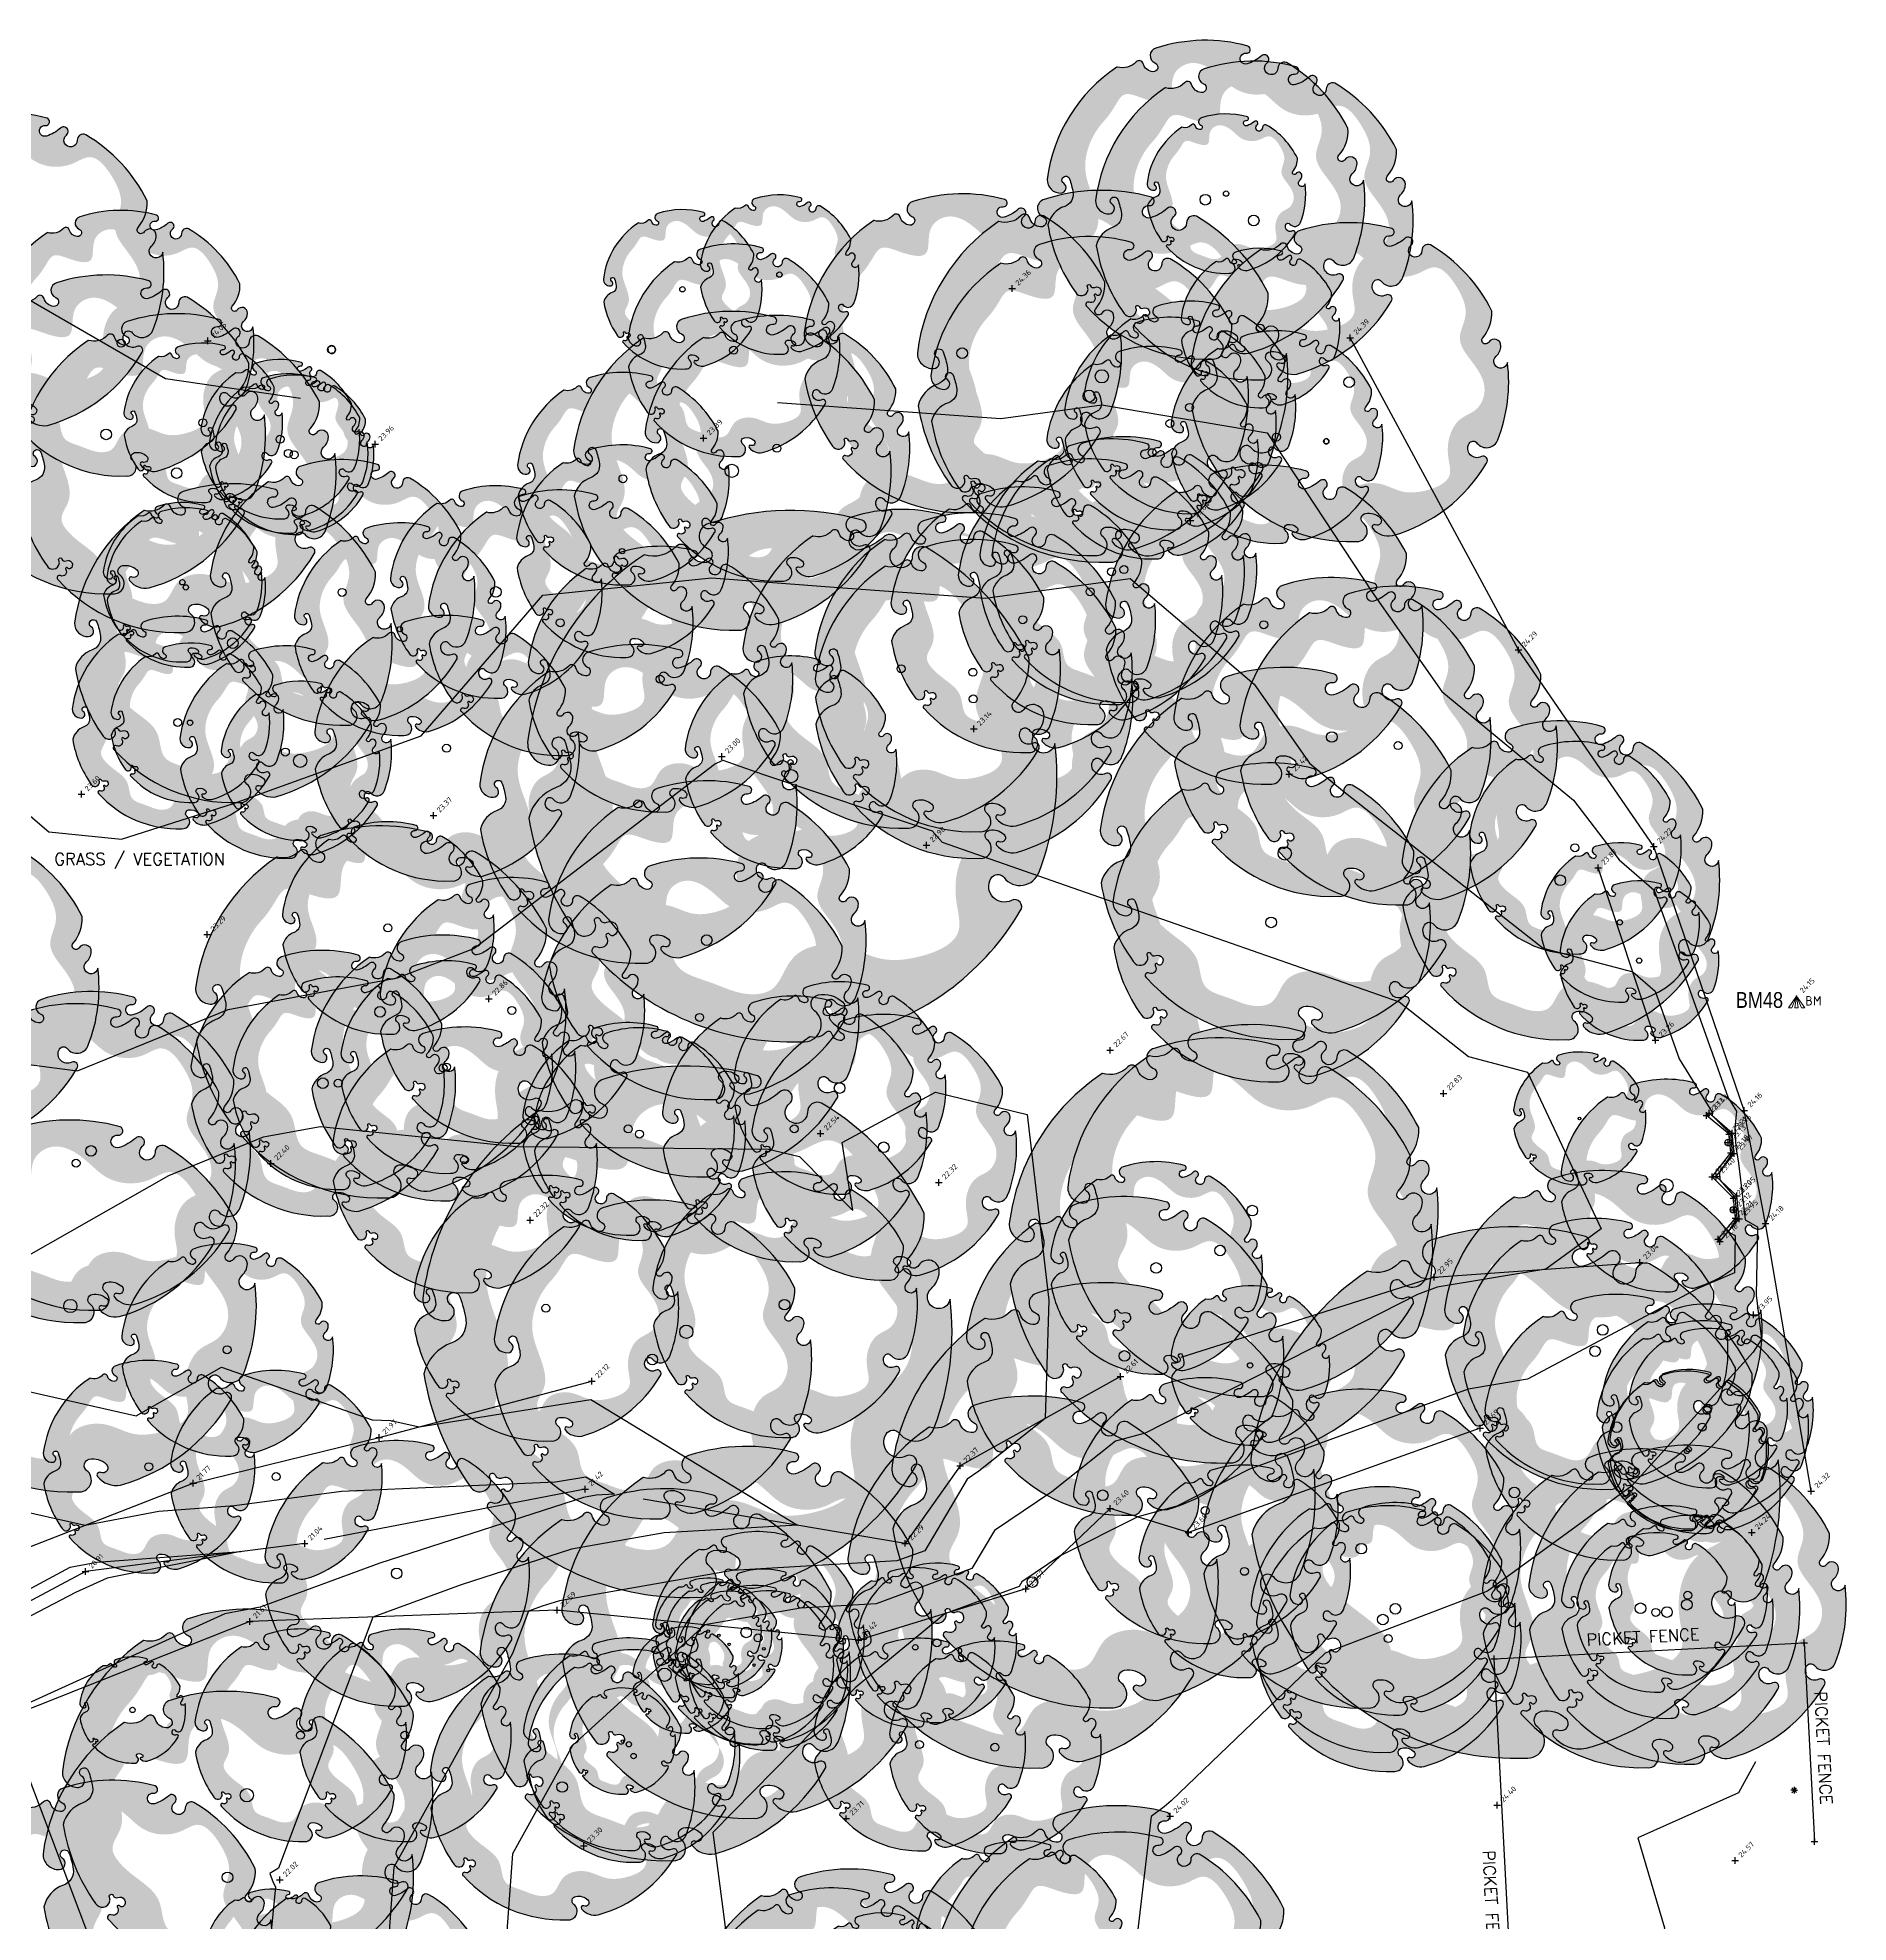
# Model space of a CAD drawing. Header units: metres. Extents: x 245957 to 247358, y 7418632 to 7419642.
# Drawn here: x 246146.7 to 246214.8, y 7419127.7 to 7419198.6 of the extents above; entities that cross this region are included whole.
import ezdxf
from ezdxf.enums import TextEntityAlignment as Align

# ---------------------------------------------------------------- set-up
doc = ezdxf.new("R2010")
doc.units = ezdxf.units.M
doc.header["$PDSIZE"] = 1
doc.linetypes.add('DASHDOT', pattern=[10, 5, -2.5, 0, -2.5])
doc.linetypes.add('PHANTOM', pattern=[2.5, 1.25, -0.25, 0.25, -0.25, 0.25, -0.25])
for name, color, linetype in [('-TEXT', 7, 'Continuous'), ('017_NAIL-L', 8, 'Continuous'), ('102_TOP_OF_BANK', 37, 'PHANTOM'), ('102_TOP_OF_BANK-L', 37, 'PHANTOM'), ('102_TOP_OF_BANK-S', 37, 'PHANTOM'), ('103_TOE_OF_BATTER', 37, 'DASHDOT'), ('103_TOE_OF_BATTER-L', 37, 'DASHDOT'), ('103_TOE_OF_BATTER-S', 37, 'DASHDOT'), ('104_EXISTING_SURFACE-L', 35, 'Continuous'), ('104_EXISTING_SURFACE-S', 35, 'Continuous'), ('201_SINGLE_TREE-H', 63, 'Continuous'), ('201_SINGLE_TREE-S', 96, 'Continuous'), ('305_BOX_CULVERT', 84, 'Continuous'), ('305_BOX_CULVERT-L', 84, 'Continuous'), ('305_BOX_CULVERT-S', 84, 'Continuous'), ('321_INVERT_OF_PIPE', 84, 'Continuous'), ('321_INVERT_OF_PIPE-L', 84, 'Continuous'), ('321_INVERT_OF_PIPE-S', 84, 'Continuous'), ('410_PEDESTRIAN_PATH', 32, 'Continuous'), ('410_PEDESTRIAN_PATH-L', 32, 'Continuous'), ('410_PEDESTRIAN_PATH-S', 32, 'Continuous'), ('903_FENCE', 24, 'FENCELINE'), ('903_FENCE-S', 24, 'Continuous'), ('COORDS', 2, 'Continuous'), ('EX-BENCHMARK', 7, 'Continuous'), ('EX-BENCHMARK_(SLS)', 8, 'Continuous'), ('Surface_Contours_Major', 4, 'Continuous'), ('Surface_Contours_Minor', 253, 'Continuous')]:
    doc.layers.add(name, color=color, linetype=linetype)
doc.layers.add('711_LIGHT_POLE-S', color=7, linetype='Continuous', true_color=0xffa500)
doc.styles.add('BOLD', font='ARIALN.TTF')
doc.styles.add('ISO2.5', font='isocp.shx', dxfattribs={"height": 2.5})
doc.styles.get("Standard").update_dxf_attribs({"font": 'SIMPLEX.shx'})
doc.linetypes.add('FENCELINE', pattern='A,0.5,-0.2,["/",Standard,S=0.1,R=0,X=0,Y=-0.05],-0.25', length=0.95)

# ---------------------------------------------------------------- blocks, each defined once
blk = doc.blocks.new('CROSS')
at = {"color": 0, "linetype": 'Continuous'}
for p, q in [((-0.5, 0), (0.5, 0)), ((0, -0.5), (0, 0.5))]:
    blk.add_line(p, q, dxfattribs=at)
blk = doc.blocks.new('711')
blk.add_hatch(color=0).paths.add_polyline_path([(0.18, 0, 1), (-0.18, 0, 1)])
at = {"color": 0}
for p, q in [((-0.18, 0), (-0.5, 0)), ((-0.13, 0.13), (-0.35, 0.35)), ((0, 0.5), (0, 0.18)), ((0.13, 0.13), (0.35, 0.35)), ((0.18, 0), (0.5, 0)), ((-0.35, -0.35), (-0.13, -0.13)), ((0, -0.18), (0, -0.5)), ((0.13, -0.13), (0.35, -0.35))]:
    blk.add_line(p, q, dxfattribs=at)
blk.add_circle((0, 0), 0.177, dxfattribs=at)
blk = doc.blocks.new('201C')
at = {"layer": '201_SINGLE_TREE-H', "transparency": 33554534}
h = blk.add_hatch(color=256, dxfattribs=at)
h.paths.add_polyline_path([(-0.3717, -0.3344, 0.222926), (0.0196, -0.4996, 0.770799), (0.0439, -0.4417, -0.650302), (0.0511, -0.4116, -0.234737), (0.0964, -0.4247, -0.847312), (0.0816, -0.4475, 0.78443), (0.0732, -0.4583, 0.276934), (0.1352, -0.4813, 0.193599), (0.4309, -0.2536, 0.800435), (0.4144, -0.2337, -0.75216), (0.3757, -0.1925, -0.528914), (0.4006, -0.1909, 0.594112), (0.4663, -0.1804, 0.123805), (0.4962, 0.0616, -1.41759), (0.4607, 0.0811, 0.206906), (0.4758, 0.1133, 0.759729), (0.4374, 0.1252, -1.073307), (0.4187, 0.1392, 0.194379), (0.4474, 0.2231, 0.144612), (0.2544, 0.4304, 0.53339), (0.2277, 0.4128, -1.592592), (0.1939, 0.4293, 1.030038), (0.1758, 0.4513, -0.10361), (0.1314, 0.4262, -1.238487), (0.1282, 0.4593, 0.884725), (0.1336, 0.4818, 0.147549), (-0.1551, 0.4753, 0.71725), (-0.1579, 0.4291, -0.864032), (-0.1646, 0.4015, -0.310704), (-0.1946, 0.4266, 0.58143), (-0.2167, 0.4321, -0.281558), (-0.2766, 0.4162), (-0.2775, 0.4159, 0.217121), (-0.4959, 0.0634), (-0.4959, 0.0634, 0.440011), (-0.4522, 0.021, 0.723973), (-0.4442, 0.0516, -1.384648), (-0.4262, 0.0659, -0.051107), (-0.4149, 0.0223, -0.361502), (-0.441, -0.0208, 0.256822), (-0.4937, -0.0791, 0.116166), (-0.4065, -0.2911, 0.67803), (-0.3682, -0.2843, 0.170035), (-0.3696, -0.274, -1.054701), (-0.3596, -0.2696, 0.431903), (-0.3468, -0.2749, -0.910728), (-0.3329, -0.2993, -0.42046), (-0.3418, -0.2976, 1.007885), (-0.3479, -0.3018, -0.766634), (-0.3646, -0.3216, 0.938602), (-0.3717, -0.3344)])
edge = h.paths.add_edge_path(flags=16)
edge.add_spline(control_points=[(-0.3177, 0.2468), (-0.303, 0.2628), (-0.2856, 0.2893), (-0.256, 0.3411), (-0.1928, 0.3155), (-0.0921, 0.286), (-0.1162, 0.3941), (-0.0359, 0.4462), (0.0392, 0.3985), (0.1028, 0.3299), (0.1957, 0.3214), (0.2784, 0.3804), (0.3442, 0.2961), (0.3785, 0.2147), (0.3303, 0.1307), (0.3915, 0.0592), (0.4378, -0.0139), (0.4055, -0.0919), (0.3459, -0.1091), (0.3102, -0.1666), (0.3057, -0.2282), (0.3286, -0.3091), (0.2408, -0.3447), (0.1647, -0.3496), (0.103, -0.3142), (0.0463, -0.3153), (0.0047, -0.3356), (-0.0139, -0.3682), (-0.0327, -0.4069), (-0.0927, -0.4151), (-0.1463, -0.3868), (-0.23, -0.3665), (-0.2245, -0.2773), (-0.2864, -0.2294), (-0.3344, -0.1941), (-0.3737, -0.1409), (-0.3276, -0.0866), (-0.344, -0.0009), (-0.3866, 0.0828), (-0.3665, 0.1796), (-0.3359, 0.2271), (-0.3177, 0.2468)], knot_values=[0, 0, 0, 0, 0.064972, 0.101243, 0.15652, 0.245586, 0.324463, 0.387907, 0.486094, 0.554514, 0.671826, 0.728629, 0.823661, 0.919885, 0.989953, 1.075257, 1.171704, 1.23593, 1.293575, 1.346478, 1.426142, 1.479146, 1.570817, 1.644481, 1.712561, 1.774901, 1.807, 1.846291, 1.885582, 1.928182, 2.007036, 2.074591, 2.151638, 2.226455, 2.293426, 2.340744, 2.397548, 2.47317, 2.587294, 2.673595, 2.754259, 2.754259, 2.754259, 2.754259], degree=3, periodic=0)
at = {"layer": '201_SINGLE_TREE-S'}
blk.add_lwpolyline([(-0.3717, -0.3344, 0.222926), (0.0196, -0.4996, 0.770799), (0.0439, -0.4417, -0.650302), (0.0511, -0.4116, -0.234737), (0.0964, -0.4247, -0.847312), (0.0816, -0.4475, 0.78443), (0.0732, -0.4583, 0.276934), (0.1352, -0.4813, 0.193599), (0.4309, -0.2536, 0.800435), (0.4144, -0.2337, -0.75216), (0.3757, -0.1925, -0.528914), (0.4006, -0.1909, 0.594112), (0.4663, -0.1804, 0.123805), (0.4962, 0.0616, -1.41759), (0.4607, 0.0811, 0.206906), (0.4758, 0.1133, 0.759729), (0.4374, 0.1252, -1.073307), (0.4187, 0.1392, 0.194379), (0.4474, 0.2231, 0.144612), (0.2544, 0.4304, 0.53339), (0.2277, 0.4128, -1.592592), (0.1939, 0.4293, 1.030038), (0.1758, 0.4513, -0.10361), (0.1314, 0.4262, -1.238487), (0.1282, 0.4593, 0.884725), (0.1336, 0.4818, 0.147549), (-0.1551, 0.4753, 0.71725), (-0.1579, 0.4291, -0.864032), (-0.1646, 0.4015, -0.310704), (-0.1946, 0.4266, 0.58143), (-0.2167, 0.4321, -0.281558), (-0.2766, 0.4162), (-0.2775, 0.4159, 0.217121), (-0.4959, 0.0634), (-0.4959, 0.0634, 0.440011), (-0.4522, 0.021, 0.723973), (-0.4442, 0.0516, -1.384648), (-0.4262, 0.0659, -0.051107), (-0.4149, 0.0223, -0.361502), (-0.441, -0.0208, 0.256822), (-0.4937, -0.0791, 0.116166), (-0.4065, -0.2911, 0.67803), (-0.3682, -0.2843, 0.170035), (-0.3696, -0.274, -1.054701), (-0.3596, -0.2696, 0.431903), (-0.3468, -0.2749, -0.910728), (-0.3329, -0.2993, -0.42046), (-0.3418, -0.2976, 1.007885), (-0.3479, -0.3018, -0.766634), (-0.3646, -0.3216, 0.938602), (-0.3717, -0.3344)], format="xyb", dxfattribs=at)
blk = doc.blocks.new('201T')
at = {"layer": '201_SINGLE_TREE-S'}
blk.add_circle((0, 0), 0.5, dxfattribs=at)
blk = doc.blocks.new('321')
at = {"layer": '321_INVERT_OF_PIPE', "color": 0, "linetype": 'Continuous'}
for p, q in [((-0.5, 0), (0.5, 0)), ((0, -0.5), (0, 0.5))]:
    blk.add_line(p, q, dxfattribs=at)
blk.add_circle((0, 0), 0.5, dxfattribs=at)
blk = doc.blocks.new('BM')
at = {"color": 0, "linetype": 'Continuous', "lineweight": 13}
for p, q in [((0, 0), (-0.31, -0.437)), ((-0.186, -0.437), (0, 0)), ((0, 0), (-0.062, -0.437)), ((0, 0), (0.186, -0.437)), ((0.31, -0.437), (0, 0)), ((0, 0), (0.062, -0.437)), ((-0.31, -0.437), (-0.186, -0.437)), ((-0.062, -0.437), (0.062, -0.437)), ((0.186, -0.437), (0.31, -0.437)), ((0.472, -0.017), (0.383, -0.017)), ((0.383, -0.017), (0.383, -0.339)), ((0.472, -0.161), (0.383, -0.161)), ((0.383, -0.161), (0.389, -0.161)), ((0.383, -0.339), (0.472, -0.339)), ((0.383, -0.339), (0.389, -0.339)), ((0.522, -0.039), (0.472, -0.017)), ((0.472, -0.161), (0.522, -0.139)), ((0.516, -0.172), (0.472, -0.161)), ((0.472, -0.339), (0.516, -0.327)), ((0.549, -0.206), (0.516, -0.172)), ((0.516, -0.327), (0.549, -0.294)), ((0.544, -0.089), (0.522, -0.039)), ((0.522, -0.139), (0.544, -0.089)), ((0.56, -0.25), (0.549, -0.206)), ((0.549, -0.294), (0.56, -0.25)), ((0.671, -0.339), (0.671, -0.017)), ((0.671, -0.017), (0.776, -0.194)), ((0.776, -0.194), (0.887, -0.017)), ((0.887, -0.017), (0.887, -0.339))]:
    blk.add_line(p, q, dxfattribs=at)

msp = doc.modelspace()

# ---------------------------------------------------------------- linework, layer by layer
at = {"layer": '102_TOP_OF_BANK', "ltscale": 20}
for p, q in [((246159.554, 7419145.943), (246167.564, 7419148.055)), ((246152.553, 7419144.218), (246159.554, 7419145.943)), ((246200.986, 7419146.293), (246190.009, 7419142.37)), ((246145.893, 7419141.628), (246152.553, 7419144.218)), ((246187.066, 7419143.268), (246183.886, 7419140.238)), ((246190.009, 7419142.37), (246187.066, 7419143.268)), ((246183.886, 7419140.238), (246177.589, 7419138.31)), ((246166.256, 7419139.439), (246154.688, 7419139.013)), ((246177.589, 7419138.31), (246166.256, 7419139.439)), ((246154.688, 7419139.013), (246145.934, 7419135.546))]:
    msp.add_line(p, q, dxfattribs=at)
at = {"layer": '103_TOE_OF_BATTER', "ltscale": 2}
for p, q in [((246207.583, 7419160.897), (246205.424, 7419167.374)), ((246199.253, 7419151.971), (246206.998, 7419152.527)), ((246199.253, 7419151.971), (246187.448, 7419148.229)), ((246187.448, 7419148.229), (246181.418, 7419144.868)), ((246181.418, 7419144.868), (246179.355, 7419141.956)), ((246167.311, 7419143.994), (246156.754, 7419141.953)), ((246179.355, 7419141.956), (246167.311, 7419143.994)), ((246156.754, 7419141.953), (246148.51, 7419140.893)), ((246148.51, 7419140.893), (246139.53, 7419136.129))]:
    msp.add_line(p, q, dxfattribs=at)
at = {"layer": '305_BOX_CULVERT'}
for p, q in [((246209.606, 7419158.15), (246209.502, 7419158.059)), ((246210.358, 7419157.356), (246209.502, 7419158.059)), ((246210.475, 7419157.392), (246209.606, 7419158.15)), ((246210.424, 7419156.652), (246210.358, 7419157.356)), ((246210.55, 7419156.632), (246210.475, 7419157.392)), ((246209.716, 7419155.754), (246210.424, 7419156.652)), ((246209.873, 7419155.767), (246210.55, 7419156.632)), ((246210.515, 7419154.945), (246209.716, 7419155.754)), ((246210.64, 7419155.038), (246209.873, 7419155.767)), ((246210.595, 7419154.188), (246210.515, 7419154.945)), ((246210.736, 7419154.173), (246210.64, 7419155.038)), ((246209.94, 7419153.408), (246210.595, 7419154.188)), ((246210.012, 7419153.318), (246210.736, 7419154.173)), ((246210.012, 7419153.318), (246209.94, 7419153.408))]:
    msp.add_line(p, q, dxfattribs=at)
at = {"layer": '410_PEDESTRIAN_PATH'}
for p, q in [((246202.431, 7419175.574), (246196.1, 7419187.322)), ((246207.518, 7419168.175), (246202.431, 7419175.574)), ((246210.926, 7419158.247), (246207.518, 7419168.175)), ((246211.73, 7419153.986), (246210.926, 7419158.247)), ((246213.445, 7419143.918), (246211.73, 7419153.986))]:
    msp.add_line(p, q, dxfattribs=at)
at = {"layer": '903_FENCE', "ltscale": 20}
for p, q in [((246201.517, 7419137.606), (246213.179, 7419138.213)), ((246213.179, 7419138.213), (246213.568, 7419130.74)), ((246202.463, 7419119.422), (246201.517, 7419137.606))]:
    msp.add_line(p, q, dxfattribs=at)
at = {"layer": 'COORDS', "color": 7, "linetype": 'Continuous'}
msp.add_point((246212.895, 7419162.551), dxfattribs=at)
at = {"layer": 'Surface_Contours_Major'}
for points, elevation in [([(246144.284, 7419189.971), (246151.517, 7419185.794), (246156.591, 7419185.054)], 24), ([(246174.546, 7419184.891), (246182.951, 7419184.29), (246186.745, 7419184.799), (246192.971, 7419183.742), (246196.926, 7419177.75), (246199.551, 7419174.014), (246204.496, 7419169.918), (246206.213, 7419167.675), (246207.533, 7419166.538), (246210.325, 7419158.724), (246210.632, 7419158.225), (246210.572, 7419157.575), (246210.607, 7419156.876), (246210.713, 7419156.266), (246210.888, 7419154.799), (246210.957, 7419154.131), (246211.424, 7419153.866), (246211.376, 7419151.3), (246211.575, 7419149.644), (246211.265, 7419149.151), (246206.685, 7419144.102), (246201.265, 7419140.154), (246195.155, 7419137.823), (246189.36, 7419132.264), (246189.1, 7419132.036), (246188.608, 7419131.68), (246187.661, 7419123.712)], 24), ([(246143.488, 7419160.346), (246148.202, 7419159.737), (246153.875, 7419162.043), (246160.247, 7419163.235), (246163.115, 7419164.345), (246172.174, 7419171.275), (246172.493, 7419171.424), (246173.979, 7419170.906), (246180.371, 7419168.763), (246180.74, 7419168.34), (246190.04, 7419165.099), (246197.938, 7419162.332), (246200.554, 7419160.274), (246202.77, 7419159.685), (246205.535, 7419153.786), (246203.457, 7419152.272), (246199.37, 7419151.59), (246198.623, 7419151.315), (246188.377, 7419146.106), (246187.262, 7419145.798), (246184.865, 7419143.891), (246182.713, 7419142.439), (246181.861, 7419141.006), (246178.253, 7419139.68), (246175.41, 7419139.515), (246171.807, 7419138.886), (246166.836, 7419134.345), (246164.573, 7419130.275), (246163.775, 7419119.308)], 23), ([(246144.76, 7419148.036), (246150.407, 7419146.755), (246153.618, 7419148.585), (246159.291, 7419146.609), (246160.001, 7419146.583), (246161.056, 7419146.338), (246167.521, 7419147.364), (246175.299, 7419142.642), (246170.283, 7419142.35), (246166.79, 7419141.74), (246162.637, 7419140.396), (246159.313, 7419139.183), (246155.766, 7419129.734), (246155.438, 7419129.533), (246155.569, 7419129.187), (246155.662, 7419129.035), (246154.016, 7419112.179)], 22), ([(246140.79, 7419137.216), (246147.935, 7419141.054), (246148.937, 7419141.243), (246154.35, 7419141.643), (246149.32, 7419140.646), (246148.133, 7419140.108), (246140.369, 7419136.052)], 21)]:
    msp.add_lwpolyline(points, dxfattribs=dict(at, elevation=elevation))
at = {"layer": 'Surface_Contours_Minor'}
for points, elevation in [([(246143.232, 7419172.052), (246147.123, 7419168.732), (246149.867, 7419168.461), (246154.077, 7419169.798), (246161.132, 7419172.342), (246165.712, 7419177.64), (246172.067, 7419178.295), (246176.999, 7419177.912), (246182.363, 7419177.528), (246187.814, 7419178.259), (246192.482, 7419174.287), (246194.569, 7419171.316), (246195.813, 7419170.287), (246203.353, 7419164.355), (246206.73, 7419163.457), (246207.567, 7419162.736), (246208.477, 7419160.188), (246209.728, 7419158.158), (246209.718, 7419158.051), (246210.404, 7419157.37), (246210.445, 7419156.955), (246210.475, 7419156.644), (246209.988, 7419155.913), (246210.009, 7419155.638), (246210.565, 7419154.981), (246210.604, 7419154.636), (246210.651, 7419154.181), (246210.323, 7419153.684), (246210.58, 7419153.539), (246210.554, 7419152.134), (246209.158, 7419151.531), (246202.764, 7419148.135), (246200.538, 7419147.763), (246192.282, 7419144.729), (246189.579, 7419143.355), (246188.109, 7419142.949), (246185.211, 7419141.5), (246183.742, 7419140.509), (246183.637, 7419140.332), (246180.844, 7419139.306), (246177.467, 7419136.513), (246172.111, 7419131.077), (246173.722, 7419118.751)], 23.5), ([(246145.645, 7419152.383), (246151.642, 7419155.8), (246155.208, 7419157.25), (246157.337, 7419157.648), (246164.721, 7419156.885), (246174.211, 7419156.793), (246175.372, 7419156.514), (246177.383, 7419154.482), (246176.974, 7419157.044), (246180.495, 7419158.934), (246183.939, 7419158.098), (246184.759, 7419151.108), (246184.618, 7419146.651), (246182.126, 7419144.667), (246181.684, 7419144.369), (246180.086, 7419141.679), (246179.034, 7419141.293), (246172.847, 7419140.932), (246166.34, 7419139.796), (246165.694, 7419139.587), (246165.176, 7419139.398), (246164.579, 7419137.808), (246160.112, 7419129.775), (246159.496, 7419121.313)], 22.5), ([(246145.598, 7419143.297), (246148.496, 7419142.64), (246151.271, 7419143.163), (246154.119, 7419143.374), (246158.139, 7419143.925), (246166.193, 7419144.275), (246167.34, 7419144.457), (246168.409, 7419143.808), (246167.72, 7419143.768), (246167.24, 7419143.684), (246159.581, 7419141.204), (246155.073, 7419139.559), (246153.753, 7419139.298), (246146.061, 7419135.808)], 21.5), ([(246145.951, 7419134.257), (246148.938, 7419126.354)], 21.5), ([(246211.35, 7419133.735), (246210.713, 7419132.567), (246206.924, 7419130.87), (246207.921, 7419127.491), (246206.341, 7419119.529), (246207.466, 7419115.388), (246208.557, 7419106.441), (246209.579, 7419103.709), (246212.42, 7419094.513), (246212.539, 7419094.156), (246213.802, 7419083.217), (246213.837, 7419083.089), (246214.063, 7419081.512)], 24.5)]:
    msp.add_lwpolyline(points, dxfattribs=dict(at, elevation=elevation))

# ---------------------------------------------------------------- block references
at = {"layer": '102_TOP_OF_BANK-S', "xscale": 0.25, "yscale": 0.25, "zscale": 0.25}
for p in [(246211.277, 7419150.554), (246167.564, 7419148.055), (246200.986, 7419146.293), (246159.554, 7419145.943), (246152.553, 7419144.218), (246187.066, 7419143.268), (246190.009, 7419142.37), (246183.886, 7419140.238), (246166.256, 7419139.439), (246154.688, 7419139.013), (246177.589, 7419138.31)]:
    msp.add_blockref('CROSS', p, dxfattribs=at)
at = {"layer": '103_TOE_OF_BATTER-S', "xscale": 0.25, "yscale": 0.25, "zscale": 0.25}
for p in [(246205.424, 7419167.374), (246207.583, 7419160.897), (246199.253, 7419151.971), (246206.998, 7419152.527), (246187.448, 7419148.229), (246181.418, 7419144.868), (246167.311, 7419143.994), (246156.754, 7419141.953), (246179.355, 7419141.956), (246148.51, 7419140.893)]:
    msp.add_blockref('CROSS', p, dxfattribs=at)
at = {"layer": '104_EXISTING_SURFACE-S', "xscale": 0.25, "yscale": 0.25, "zscale": 0.25}
for p in [(246183.375, 7419189.175), (246153.105, 7419187.204), (246159.404, 7419183.32), (246171.763, 7419183.541), (246190.092, 7419180.451), (246181.934, 7419172.604), (246172.455, 7419171.568), (246193.796, 7419170.898), (246148.358, 7419170.144), (246161.604, 7419169.343), (246180.151, 7419168.225), (246153.088, 7419164.869), (246163.688, 7419162.45), (246187.065, 7419160.509), (246199.602, 7419158.889), (246176.167, 7419157.377), (246155.486, 7419156.25), (246180.62, 7419155.539), (246165.235, 7419154.115), (246211.207, 7419142.365), (246201.63, 7419132.103), (246177.132, 7419131.595), (246189.323, 7419131.686), (246167.264, 7419130.578), (246210.584, 7419130.019), (246155.817, 7419129.294)]:
    msp.add_blockref('CROSS', p, dxfattribs=at)
at = {"layer": '201_SINGLE_TREE-S'}
for name, p, xscale, yscale, zscale in [('201C', (246190.645, 7419192.519), 12, 12, 12), ('201C', (246192.466, 7419191.735), 12, 12, 12), ('201C', (246145.46, 7419189.802), 12, 12, 12), ('201C', (246191.426, 7419192.748), 6, 6, 6), ('201C', (246174.617, 7419189.701), 6, 6, 6), ('201C', (246181.497, 7419186.744), 12, 12, 12), ('201C', (246186.751, 7419185.873), 14, 14, 14), ('201T', (246190.645, 7419192.519), 0.4, 0.4, 0.4), ('201T', (246191.426, 7419192.748), 0.2, 0.2, 0.2), ('201C', (246149.844, 7419187.119), 10, 10, 10), ('201C', (246170.968, 7419189.147), 6, 6, 6), ('201C', (246196.06, 7419185.654), 12, 12, 12), ('201T', (246192.466, 7419191.735), 0.4, 0.4, 0.4), ('201C', (246186.27, 7419185.131), 12, 12, 12), ('201C', (246172.894, 7419186.855), 8, 8, 8), ('201C', (246192.709, 7419187.691), 6, 6, 6), ('201C', (246149.282, 7419183.687), 12, 12, 12), ('201T', (246174.617, 7419189.701), 0.2, 0.2, 0.2), ('201T', (246170.968, 7419189.147), 0.2, 0.2, 0.2), ('201C', (246151.937, 7419182.231), 12, 12, 12), ('201C', (246172.824, 7419182.318), 12, 12, 12), ('201C', (246174.523, 7419183.166), 10, 10, 10), ('201C', (246190.052, 7419184.702), 8, 8, 8), ('201C', (246189.315, 7419184.098), 8, 8, 8), ('201C', (246193.322, 7419183.585), 8, 8, 8), ('201T', (246192.709, 7419187.691), 0.3, 0.3, 0.3), ('201T', (246149.844, 7419187.119), 0.3, 0.3, 0.3), ('201C', (246152.924, 7419184.127), 6, 6, 6), ('201T', (246157.769, 7419186.877), 0.3, 0.3, 0.3), ('201C', (246157.769, 7419186.877), 0.3, 0.3, 0.3), ('201T', (246172.894, 7419186.855), 0.3, 0.3, 0.3), ('201T', (246181.497, 7419186.744), 0.4, 0.4, 0.4), ('201C', (246188.644, 7419183), 8, 8, 8), ('201C', (246155.827, 7419183.506), 6, 6, 6), ('201C', (246168.732, 7419182.021), 8, 8, 8), ('201T', (246186.751, 7419185.873), 0.5, 0.5, 0.5), ('201C', (246156.139, 7419182.97), 6, 6, 6), ('201C', (246156.359, 7419182.92), 6, 6, 6), ('201T', (246186.27, 7419185.131), 0.45, 0.45, 0.45), ('201T', (246196.06, 7419185.654), 0.4, 0.4, 0.4), ('201T', (246190.052, 7419184.702), 0.3, 0.3, 0.3), ('201T', (246152.924, 7419184.127), 0.3, 0.3, 0.3), ('201T', (246189.315, 7419184.098), 0.3, 0.3, 0.3), ('201T', (246149.282, 7419183.687), 0.4, 0.4, 0.4), ('201T', (246155.827, 7419183.506), 0.3, 0.3, 0.3), ('201C', (246168.698, 7419179.294), 8, 8, 8), ('201T', (246174.523, 7419183.166), 0.3, 0.3, 0.3), ('201C', (246187.12, 7419178.519), 10, 10, 10), ('201C', (246187.583, 7419178.602), 10, 10, 10), ('201T', (246193.322, 7419183.585), 0.3, 0.3, 0.3), ('201T', (246195.198, 7419183.427), 0.2, 0.2, 0.2), ('201C', (246195.198, 7419183.427), 0.2, 0.2, 0.2), ('201C', (246158.161, 7419177.741), 10, 10, 10), ('201T', (246156.139, 7419182.97), 0.3, 0.3, 0.3), ('201T', (246156.359, 7419182.92), 0.3, 0.3, 0.3), ('201T', (246172.824, 7419182.318), 0.5, 0.5, 0.5), ('201C', (246186.306, 7419177.766), 10, 10, 10), ('201C', (246192.844, 7419176.526), 12, 12, 12), ('201T', (246188.644, 7419183), 0.3, 0.3, 0.3), ('201C', (246154.049, 7419175.829), 12, 12, 12), ('201T', (246151.937, 7419182.231), 0.4, 0.4, 0.4), ('201C', (246163.948, 7419177.758), 8, 8, 8), ('201T', (246168.732, 7419182.021), 0.3, 0.3, 0.3), ('201C', (246183.776, 7419176.712), 10, 10, 10), ('201C', (246152.151, 7419178.123), 6, 6, 6), ('201C', (246166.372, 7419176.598), 10, 10, 10), ('201C', (246152.281, 7419177.928), 6, 6, 6), ('201C', (246160.333, 7419176.359), 8, 8, 8), ('201C', (246175.062, 7419170.826), 20, 20, 20), ('201C', (246179.194, 7419174.868), 12, 12, 12), ('201C', (246181.9, 7419174.734), 12, 12, 12), ('201C', (246181.914, 7419173.731), 12, 12, 12), ('201C', (246170.126, 7419174.476), 10, 10, 10), ('201T', (246168.698, 7419179.294), 0.2, 0.2, 0.2), ('201T', (246187.12, 7419178.519), 0.3, 0.3, 0.3), ('201T', (246187.583, 7419178.602), 0.3, 0.3, 0.3), ('201C', (246195.405, 7419172.3), 12, 12, 12), ('201T', (246152.151, 7419178.123), 0.2, 0.2, 0.2), ('201T', (246152.281, 7419177.928), 0.2, 0.2, 0.2), ('201T', (246158.161, 7419177.741), 0.3, 0.3, 0.3), ('201T', (246163.948, 7419177.758), 0.4, 0.4, 0.4), ('201T', (246186.306, 7419177.766), 0.3, 0.3, 0.3), ('201C', (246197.899, 7419171.978), 12, 12, 12), ('201C', (246151.975, 7419172.846), 8, 8, 8), ('201C', (246162.092, 7419171.879), 10, 10, 10), ('201T', (246183.776, 7419176.712), 0.3, 0.3, 0.3), ('201T', (246160.333, 7419176.359), 0.2, 0.2, 0.2), ('201T', (246166.372, 7419176.598), 0.3, 0.3, 0.3), ('201T', (246192.844, 7419176.526), 0.3, 0.3, 0.3), ('201C', (246152.44, 7419172.837), 6, 6, 6), ('201C', (246156.026, 7419171.731), 8, 8, 8), ('201T', (246154.049, 7419175.829), 0.4, 0.4, 0.4), ('201C', (246169.291, 7419169.783), 12, 12, 12), ('201C', (246175.035, 7419171.351), 8, 8, 8), ('201T', (246179.194, 7419174.868), 0.3, 0.3, 0.3), ('201T', (246181.9, 7419174.734), 0.3, 0.3, 0.3), ('201C', (246193.633, 7419167.92), 14, 14, 14), ('201C', (246156.585, 7419171.404), 6, 6, 6), ('201T', (246170.126, 7419174.476), 0.3, 0.3, 0.3), ('201T', (246181.914, 7419173.731), 0.3, 0.3, 0.3), ('201T', (246151.975, 7419172.846), 0.3, 0.3, 0.3), ('201T', (246152.44, 7419172.837), 0.2, 0.2, 0.2), ('201C', (246204.001, 7419166.907), 12, 12, 12), ('201T', (246156.026, 7419171.731), 0.3, 0.3, 0.3), ('201T', (246162.092, 7419171.879), 0.3, 0.3, 0.3), ('201T', (246195.405, 7419172.3), 0.4, 0.4, 0.4), ('201T', (246197.899, 7419171.978), 0.3, 0.3, 0.3), ('201C', (246204.555, 7419168.131), 8, 8, 8), ('201T', (246156.585, 7419171.404), 0.5, 0.5, 0.5), ('201T', (246175.035, 7419171.351), 0.2, 0.2, 0.2), ('201C', (246193.121, 7419165.324), 12, 12, 12), ('201C', (246171.882, 7419164.653), 12, 12, 12), ('201T', (246175.062, 7419170.826), 0.5, 0.5, 0.5), ('201T', (246169.291, 7419169.783), 0.3, 0.3, 0.3), ('201C', (246159.59, 7419161.956), 14, 14, 14), ('201C', (246159.884, 7419165.113), 8, 8, 8), ('201C', (246143.015, 7419162.865), 12, 12, 12), ('201C', (246206.242, 7419165.322), 6, 6, 6), ('201C', (246171.615, 7419161.747), 12, 12, 12), ('201T', (246193.633, 7419167.92), 0.5, 0.5, 0.5), ('201T', (246204.555, 7419168.131), 0.3, 0.3, 0.3), ('201C', (246164.549, 7419162.01), 10, 10, 10), ('201T', (246204.001, 7419166.907), 0.4, 0.4, 0.4), ('201C', (246206.969, 7419163.885), 6, 6, 6), ('201T', (246193.121, 7419165.324), 0.4, 0.4, 0.4), ('201C', (246161.96, 7419159.847), 10, 10, 10), ('201T', (246159.884, 7419165.113), 0.3, 0.3, 0.3), ('201T', (246171.882, 7419164.653), 0.4, 0.4, 0.4), ('201T', (246206.242, 7419165.322), 0.2, 0.2, 0.2), ('201C', (246157.435, 7419159.272), 10, 10, 10), ('201C', (246162.087, 7419159.878), 8, 8, 8), ('201T', (246206.969, 7419163.885), 0.2, 0.2, 0.2), ('201C', (246148.715, 7419156.724), 12, 12, 12), ('201C', (246158.016, 7419159.27), 8, 8, 8), ('201C', (246176.884, 7419159.089), 8, 8, 8), ('201C', (246148.15, 7419156.263), 12, 12, 12), ('201T', (246159.59, 7419161.956), 0.4, 0.4, 0.4), ('201T', (246164.549, 7419162.01), 0.3, 0.3, 0.3), ('201C', (246175.176, 7419157.554), 10, 10, 10), ('201C', (246178.543, 7419156.86), 10, 10, 10), ('201C', (246162.768, 7419156.388), 10, 10, 10), ('201C', (246168.928, 7419157.552), 8, 8, 8), ('201C', (246169.349, 7419157.357), 8, 8, 8), ('201T', (246171.615, 7419161.747), 0.3, 0.3, 0.3), ('201C', (246192.411, 7419154.476), 14, 14, 14), ('201C', (246191.201, 7419152.978), 16, 16, 16), ('201C', (246171.116, 7419149.917), 20, 20, 20), ('201T', (246161.96, 7419159.847), 0.3, 0.3, 0.3), ('201T', (246162.087, 7419159.878), 0.3, 0.3, 0.3), ('201C', (246204.726, 7419157.945), 5, 5, 5), ('201T', (246157.435, 7419159.272), 0.4, 0.4, 0.4), ('201T', (246158.016, 7419159.27), 0.3, 0.3, 0.3), ('201T', (246176.884, 7419159.089), 0.4, 0.4, 0.4), ('201C', (246207.998, 7419155.422), 8, 8, 8), ('201C', (246147.935, 7419150.887), 14, 14, 14), ('201T', (246168.928, 7419157.552), 0.3, 0.3, 0.3), ('201T', (246175.176, 7419157.554), 0.3, 0.3, 0.3), ('201T', (246204.726, 7419157.945), 0.1, 0.1, 0.1), ('201T', (246169.349, 7419157.357), 0.3, 0.3, 0.3), ('201T', (246178.543, 7419156.86), 0.4, 0.4, 0.4), ('201T', (246148.15, 7419156.263), 0.3, 0.3, 0.3), ('201T', (246148.715, 7419156.724), 0.4, 0.4, 0.4), ('201T', (246162.768, 7419156.388), 0.3, 0.3, 0.3), ('201C', (246188.793, 7419152.32), 8, 8, 8), ('201C', (246165.829, 7419150.805), 10, 10, 10), ('201C', (246174.812, 7419150.938), 10, 10, 10), ('201C', (246205.598, 7419149.986), 12, 12, 12), ('201T', (246207.998, 7419155.422), 0.5, 0.5, 0.5), ('201C', (246169.834, 7419148.876), 12, 12, 12), ('201C', (246187.603, 7419149.009), 12, 12, 12), ('201T', (246192.411, 7419154.476), 0.4, 0.4, 0.4), ('201C', (246205.311, 7419149.185), 10, 10, 10), ('201C', (246202.275, 7419143.869), 20, 20, 20), ('201C', (246153.835, 7419149.239), 8, 8, 8), ('201T', (246191.201, 7419152.978), 0.4, 0.4, 0.4), ('201T', (246188.793, 7419152.32), 0.4, 0.4, 0.4), ('201C', (246186.783, 7419143.764), 16, 16, 16), ('201C', (246192.329, 7419148.652), 6, 6, 6), ('201C', (246206.122, 7419146.326), 10, 10, 10), ('201T', (246147.935, 7419150.887), 0.5, 0.5, 0.5), ('201T', (246165.829, 7419150.805), 0.3, 0.3, 0.3), ('201T', (246174.812, 7419150.938), 0.4, 0.4, 0.4), ('201C', (246209.525, 7419146.961), 8, 8, 8), ('201T', (246171.116, 7419149.917), 0.5, 0.5, 0.5), ('201C', (246209.345, 7419146.329), 8, 8, 8), ('201T', (246205.598, 7419149.986), 0.4, 0.4, 0.4), ('201C', (246209.556, 7419147.047), 6, 6, 6), ('201T', (246153.835, 7419149.239), 0.3, 0.3, 0.3), ('201T', (246187.603, 7419149.009), 0.4, 0.4, 0.4), ('201T', (246205.311, 7419149.185), 0.4, 0.4, 0.4), ('201C', (246150.885, 7419144.838), 8, 8, 8), ('201C', (246155.676, 7419144.466), 8, 8, 8), ('201T', (246169.834, 7419148.876), 0.4, 0.4, 0.4), ('201T', (246192.329, 7419148.652), 0.2, 0.2, 0.2), ('201C', (246208.766, 7419145.435), 6, 6, 6), ('201C', (246208.837, 7419145.498), 6, 6, 6), ('201C', (246190.643, 7419143.188), 10, 10, 10), ('201C', (246196.514, 7419141.755), 12, 12, 12), ('201C', (246184.137, 7419140.5), 14, 14, 14), ('201T', (246209.525, 7419146.961), 0.3, 0.3, 0.3), ('201T', (246209.556, 7419147.047), 0.3, 0.3, 0.3), ('201T', (246206.122, 7419146.326), 0.4, 0.4, 0.4), ('201T', (246209.345, 7419146.329), 0.3, 0.3, 0.3), ('201C', (246160.215, 7419140.825), 10, 10, 10), ('201C', (246173.37, 7419138.605), 14, 14, 14), ('201C', (246208.764, 7419139.646), 12, 12, 12), ('201T', (246150.885, 7419144.838), 0.3, 0.3, 0.3), ('201C', (246192.114, 7419140.902), 8, 8, 8), ('201C', (246207.02, 7419139.512), 12, 12, 12), ('201T', (246208.766, 7419145.435), 0.2, 0.2, 0.2), ('201T', (246208.837, 7419145.498), 0.2, 0.2, 0.2), ('201T', (246155.676, 7419144.466), 0.3, 0.3, 0.3), ('201C', (246170.297, 7419137.012), 14, 14, 14), ('201T', (246186.783, 7419143.764), 0.4, 0.4, 0.4), ('201C', (246197.324, 7419139.087), 10, 10, 10), ('201C', (246197.796, 7419139.491), 8, 8, 8), ('201T', (246202.275, 7419143.869), 0.4, 0.4, 0.4), ('201T', (246190.643, 7419143.188), 0.3, 0.3, 0.3), ('201C', (246197.528, 7419138.37), 10, 10, 10), ('201C', (246208.016, 7419139.369), 8, 8, 8), ('201C', (246208.797, 7419140.002), 6, 6, 6), ('201C', (246173.813, 7419138.397), 8, 8, 8), ('201C', (246207.595, 7419139.357), 6, 6, 6), ('201T', (246196.514, 7419141.755), 0.4, 0.4, 0.4), ('201T', (246160.215, 7419140.825), 0.4, 0.4, 0.4), ('201C', (246171.939, 7419138.648), 4, 4, 4), ('201C', (246174.032, 7419137.984), 6, 6, 6), ('201C', (246179.732, 7419138.043), 6, 6, 6), ('201C', (246180.548, 7419138.212), 6, 6, 6), ('201T', (246184.137, 7419140.5), 0.4, 0.4, 0.4), ('201T', (246192.114, 7419140.902), 0.3, 0.3, 0.3), ('201C', (246172.336, 7419138.494), 4, 4, 4), ('201C', (246173.662, 7419137.376), 6, 6, 6), ('201C', (246172.722, 7419138.154), 4, 4, 4), ('201C', (246174.191, 7419137.169), 6, 6, 6), ('201T', (246208.797, 7419140.002), 0.3, 0.3, 0.3), ('201C', (246154.579, 7419132.477), 14, 14, 14), ('201T', (246197.324, 7419139.087), 0.4, 0.4, 0.4), ('201T', (246197.796, 7419139.491), 0.4, 0.4, 0.4), ('201T', (246207.02, 7419139.512), 0.4, 0.4, 0.4), ('201T', (246207.595, 7419139.357), 0.3, 0.3, 0.3), ('201T', (246208.016, 7419139.369), 0.4, 0.4, 0.4), ('201T', (246208.764, 7419139.646), 0.4, 0.4, 0.4), ('201C', (246156.592, 7419134.733), 8, 8, 8), ('201C', (246160.527, 7419134.732), 8, 8, 8), ('201C', (246171.088, 7419136.815), 4, 4, 4), ('201T', (246171.939, 7419138.648), 0.1, 0.1, 0.1), ('201T', (246172.336, 7419138.494), 0.1, 0.1, 0.1), ('201T', (246173.37, 7419138.605), 0.4, 0.4, 0.4), ('201T', (246173.813, 7419138.397), 0.3, 0.3, 0.3), ('201C', (246166.443, 7419132.787), 10, 10, 10), ('201C', (246168.952, 7419134.396), 8, 8, 8), ('201C', (246169.132, 7419133.952), 8, 8, 8), ('201T', (246172.722, 7419138.154), 0.1, 0.1, 0.1), ('201T', (246174.032, 7419137.984), 0.1, 0.1, 0.1), ('201C', (246179.884, 7419134.384), 8, 8, 8), ('201C', (246182.729, 7419134.281), 8, 8, 8), ('201T', (246179.732, 7419138.043), 0.2, 0.2, 0.2), ('201T', (246180.548, 7419138.212), 0.3, 0.3, 0.3), ('201T', (246197.528, 7419138.37), 0.3, 0.3, 0.3), ('201C', (246150.275, 7419135.685), 4, 4, 4), ('201T', (246170.297, 7419137.012), 0.5, 0.5, 0.5), ('201T', (246173.662, 7419137.376), 0.1, 0.1, 0.1), ('201T', (246174.191, 7419137.169), 0.1, 0.1, 0.1), ('201C', (246153.852, 7419129.387), 14, 14, 14), ('201C', (246168.708, 7419134.513), 4, 4, 4), ('201T', (246171.088, 7419136.815), 0.1, 0.1, 0.1), ('201T', (246150.275, 7419135.685), 0.2, 0.2, 0.2), ('201T', (246156.592, 7419134.733), 0.3, 0.3, 0.3), ('201T', (246160.527, 7419134.732), 0.3, 0.3, 0.3), ('201T', (246168.708, 7419134.513), 0.1, 0.1, 0.1), ('201T', (246168.952, 7419134.396), 0.2, 0.2, 0.2), ('201T', (246179.884, 7419134.384), 0.3, 0.3, 0.3), ('201T', (246182.729, 7419134.281), 0.3, 0.3, 0.3), ('201T', (246169.132, 7419133.952), 0.2, 0.2, 0.2), ('201C', (246149.528, 7419127.043), 12, 12, 12), ('201T', (246166.443, 7419132.787), 0.4, 0.4, 0.4), ('201T', (246154.579, 7419132.477), 0.5, 0.5, 0.5), ('201C', (246187.335, 7419125.084), 14, 14, 14), ('201C', (246183.707, 7419126.76), 8, 8, 8), ('201C', (246187.364, 7419125.091), 12, 12, 12), ('201T', (246153.852, 7419129.387), 0.4, 0.4, 0.4), ('201C', (246158.862, 7419124.442), 10, 10, 10), ('201C', (246177.267, 7419123.699), 12, 12, 12), ('201C', (246155.497, 7419126.441), 5, 5, 5), ('201C', (246176.595, 7419123.99), 10, 10, 10), ('201C', (246178.493, 7419125.047), 6, 6, 6)]:
    msp.add_blockref(name, p, dxfattribs=dict(at, xscale=xscale, yscale=yscale, zscale=zscale))
at = {"layer": '305_BOX_CULVERT-S', "xscale": 0.25, "yscale": 0.25, "zscale": 0.25}
for p in [(246209.502, 7419158.059), (246209.606, 7419158.15), (246210.358, 7419157.356), (246210.475, 7419157.392), (246210.424, 7419156.652), (246210.55, 7419156.632), (246209.716, 7419155.754), (246209.873, 7419155.767), (246210.515, 7419154.945), (246210.64, 7419155.038), (246210.595, 7419154.188), (246210.736, 7419154.173), (246209.94, 7419153.408), (246210.012, 7419153.318)]:
    msp.add_blockref('CROSS', p, dxfattribs=at)
at = {"layer": '321_INVERT_OF_PIPE-S', "xscale": 0.25, "yscale": 0.25, "zscale": 0.25}
for p in [(246210.325, 7419157.035), (246210.519, 7419154.503)]:
    msp.add_blockref('321', p, dxfattribs=at)
at = {"layer": '410_PEDESTRIAN_PATH-S', "xscale": 0.25, "yscale": 0.25, "zscale": 0.25}
for p in [(246196.1, 7419187.322), (246202.431, 7419175.574), (246207.518, 7419168.175), (246210.926, 7419158.247), (246211.73, 7419153.986), (246213.445, 7419143.918)]:
    msp.add_blockref('CROSS', p, dxfattribs=at)
at = {"layer": '711_LIGHT_POLE-S', "xscale": 0.25, "yscale": 0.25, "zscale": 0.25}
msp.add_blockref('711', (246212.807, 7419132.663), dxfattribs=at)
at = {"layer": '903_FENCE-S', "xscale": 0.25, "yscale": 0.25, "zscale": 0.25}
for p in [(246213.179, 7419138.213), (246201.517, 7419137.606), (246213.568, 7419130.74)]:
    msp.add_blockref('CROSS', p, dxfattribs=at)
at = {"layer": 'EX-BENCHMARK_(SLS)'}
msp.add_blockref('BM', (246212.895, 7419162.551), dxfattribs=at)

# ---------------------------------------------------------------- texts
at = {"layer": '-TEXT'}
msp.add_text('GRASS / VEGETATION', height=0.45, dxfattribs=at).set_placement((246150.545, 7419167.483), align=Align.CENTER)
for rotation, p in [(2.97722, (246207.113, 7419138.435)), (272.97731, (246213.905, 7419134.258)), (272.97731, (246201.415, 7419128.275))]:
    msp.add_text('PICKET FENCE', height=0.45, rotation=rotation, dxfattribs=at).set_placement(p, align=Align.MIDDLE_CENTER)
at = {"layer": '017_NAIL-L', "style": 'ISO2.5'}
msp.add_text('24.15', height=0.2, rotation=45, dxfattribs=at).set_placement((246213.062, 7419162.718), align=Align.MIDDLE_LEFT)
at = {"layer": '102_TOP_OF_BANK-L', "style": 'ISO2.5'}
for s, p in [('23.95', (246211.444, 7419150.721)), ('22.12', (246167.731, 7419148.222)), ('21.97', (246159.722, 7419146.11)), ('23.69', (246201.153, 7419146.46)), ('21.77', (246152.72, 7419144.386)), ('23.40', (246187.234, 7419143.435)), ('23.68', (246190.176, 7419142.537)), ('23.57', (246184.053, 7419140.406)), ('22.59', (246166.424, 7419139.606)), ('21.61', (246154.855, 7419139.181)), ('23.42', (246177.756, 7419138.478))]:
    msp.add_text(s, height=0.2, rotation=45, dxfattribs=at).set_placement(p, align=Align.MIDDLE_LEFT)
at = {"layer": '103_TOE_OF_BATTER-L', "style": 'ISO2.5'}
for s, p in [('23.87', (246205.591, 7419167.542)), ('23.26', (246207.75, 7419161.065)), ('23.04', (246207.166, 7419152.695)), ('22.95', (246199.421, 7419152.138)), ('22.61', (246187.616, 7419148.396)), ('22.37', (246181.585, 7419145.036)), ('21.42', (246167.478, 7419144.161)), ('21.04', (246156.921, 7419142.12)), ('22.29', (246179.523, 7419142.124)), ('20.91', (246148.678, 7419141.06))]:
    msp.add_text(s, height=0.2, rotation=45, dxfattribs=at).set_placement(p, align=Align.MIDDLE_LEFT)
at = {"layer": '104_EXISTING_SURFACE-L', "style": 'ISO2.5'}
for s, p in [('24.36', (246183.542, 7419189.342)), ('24.05', (246153.272, 7419187.371)), ('23.96', (246159.571, 7419183.488)), ('23.89', (246171.93, 7419183.709)), ('23.64', (246190.259, 7419180.618)), ('23.14', (246182.102, 7419172.772)), ('23.00', (246172.622, 7419171.735)), ('23.42', (246193.963, 7419171.066)), ('23.60', (246148.525, 7419170.311)), ('23.37', (246161.771, 7419169.511)), ('22.98', (246180.318, 7419168.392)), ('23.29', (246153.255, 7419165.036)), ('22.86', (246163.855, 7419162.617)), ('22.67', (246187.233, 7419160.676)), ('22.83', (246199.77, 7419159.056)), ('22.54', (246176.334, 7419157.544)), ('22.40', (246155.654, 7419156.417)), ('22.32', (246180.787, 7419155.706)), ('22.32', (246165.402, 7419154.283)), ('24.24', (246211.375, 7419142.532)), ('23.71', (246177.3, 7419131.763)), ('24.02', (246189.49, 7419131.853)), ('24.40', (246201.797, 7419132.27)), ('23.30', (246167.431, 7419130.745)), ('24.57', (246210.752, 7419130.186)), ('22.02', (246155.985, 7419129.461))]:
    msp.add_text(s, height=0.2, rotation=45, dxfattribs=at).set_placement(p, align=Align.MIDDLE_LEFT)
at = {"layer": '305_BOX_CULVERT-L', "style": 'ISO2.5'}
for s, p in [('23.13', (246209.669, 7419158.226)), ('23.43', (246209.773, 7419158.317)), ('23.21', (246210.525, 7419157.524)), ('23.96', (246210.642, 7419157.559)), ('23.18', (246210.592, 7419156.82)), ('23.97', (246210.717, 7419156.799)), ('23.11', (246209.883, 7419155.922)), ('23.40', (246210.04, 7419155.934)), ('23.95', (246210.807, 7419155.205)), ('23.20', (246210.682, 7419155.112)), ('23.21', (246210.763, 7419154.355)), ('23.95', (246210.903, 7419154.34)), ('23.08', (246210.107, 7419153.576)), ('23.16', (246210.179, 7419153.486))]:
    msp.add_text(s, height=0.2, rotation=45, dxfattribs=at).set_placement(p, align=Align.MIDDLE_LEFT)
at = {"layer": '321_INVERT_OF_PIPE-L', "style": 'ISO2.5'}
for s, p in [('23.13', (246210.492, 7419157.202)), ('23.12', (246210.687, 7419154.671))]:
    msp.add_text(s, height=0.2, rotation=45, dxfattribs=at).set_placement(p, align=Align.MIDDLE_LEFT)
at = {"layer": '410_PEDESTRIAN_PATH-L', "style": 'ISO2.5'}
for s, p in [('24.39', (246196.268, 7419187.49)), ('24.29', (246202.599, 7419175.742)), ('24.22', (246207.685, 7419168.342)), ('24.16', (246211.093, 7419158.414)), ('24.18', (246211.897, 7419154.153)), ('24.32', (246213.613, 7419144.085))]:
    msp.add_text(s, height=0.2, rotation=45, dxfattribs=at).set_placement(p, align=Align.MIDDLE_LEFT)
at = {"layer": 'EX-BENCHMARK', "color": 2, "style": 'BOLD'}
msp.add_text('BM48', height=0.595, dxfattribs=at).set_placement((246211.495, 7419162.404), align=Align.MIDDLE)

doc.saveas('drawing.dxf')
